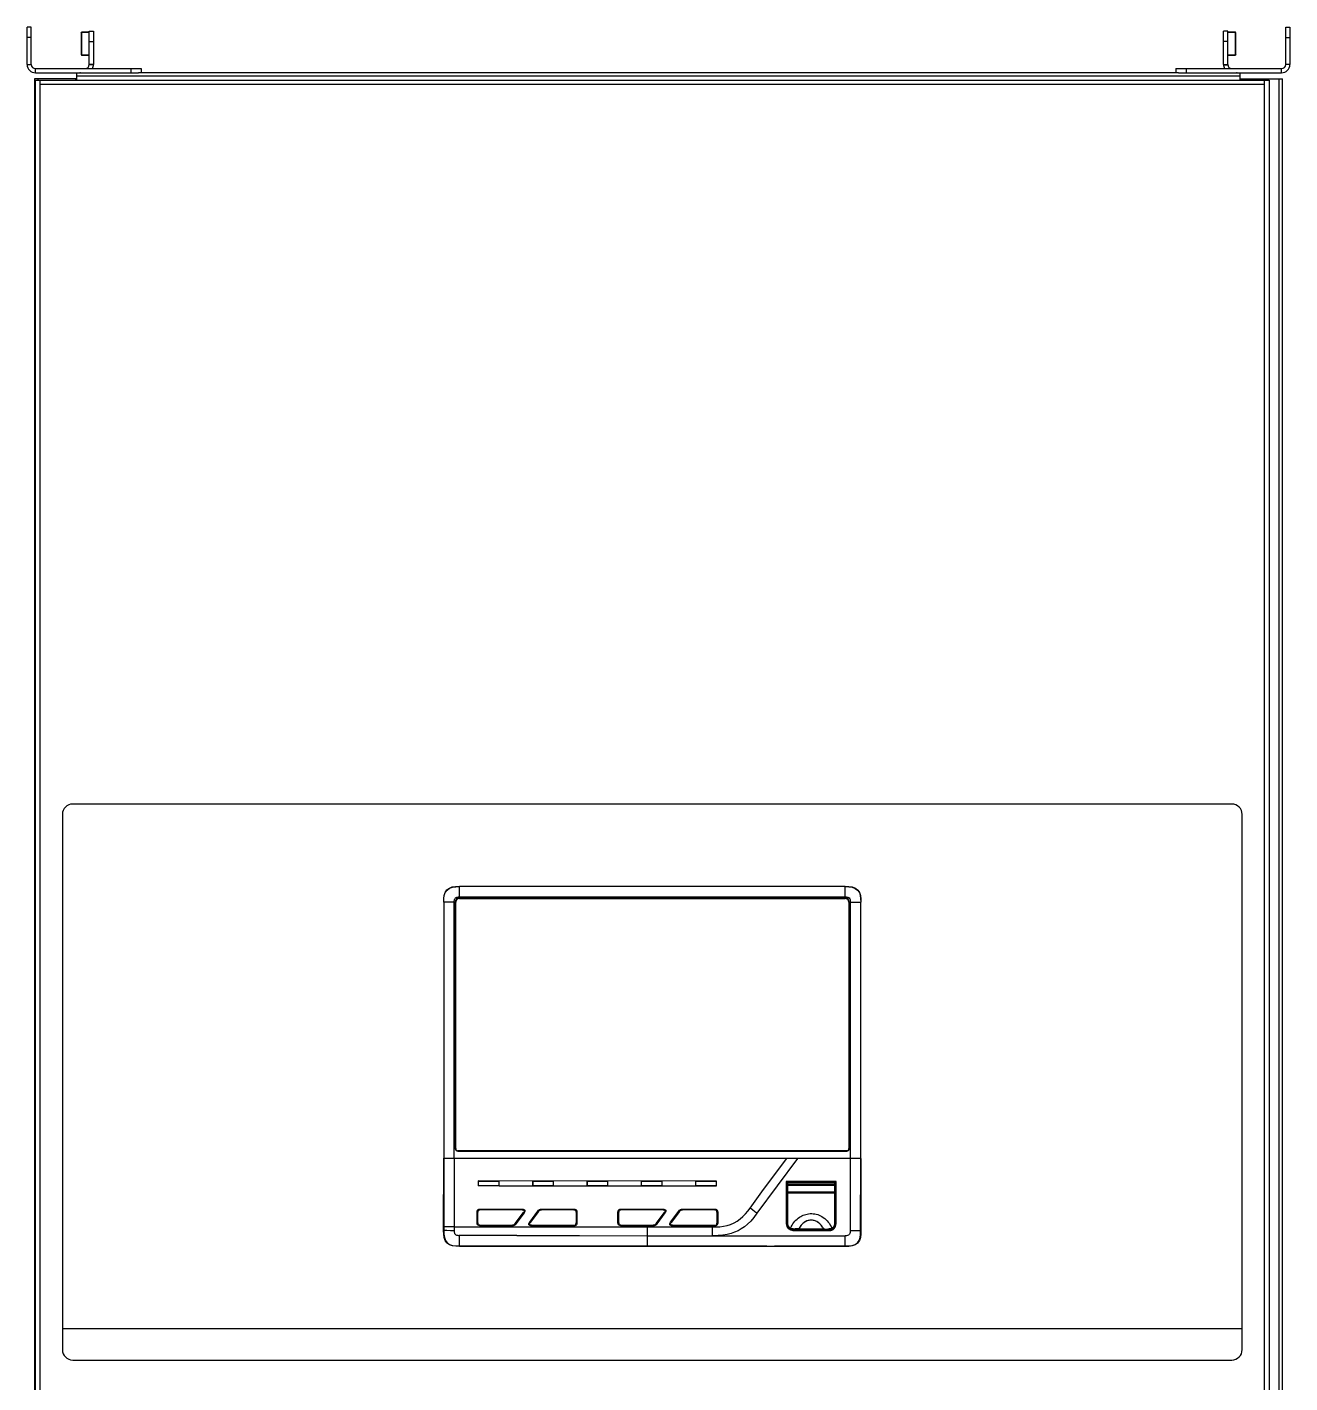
# Model space of a CAD drawing. Header units: millimetres. Extents: x -1 to 60, y -17 to 202.
# Drawn here: x -0.7 to 60.2, y 136.8 to 202.2 of the extents above; entities that cross this region are included whole.
import ezdxf

# ---------------------------------------------------------------- set-up
doc = ezdxf.new("R2010")
doc.units = ezdxf.units.MM
for name, color, linetype in [('2403-00027_S-M6-0_0', 7, 'Continuous'), ('4208-01638_0', 7, 'Continuous'), ('4208-01643_0', 7, 'Continuous'), ('4212-01148_1_0', 7, 'Continuous'), ('4212-33823_0', 7, 'Continuous'), ('4212-36014_0', 7, 'Continuous'), ('4212-47911-DOOR-PLATE_0', 7, 'Continuous'), ('4212-94038_0', 7, 'Continuous'), ('4212-94039_0', 7, 'Continuous'), ('4212-96471_0', 7, 'Continuous'), ('ANJIAN_0', 7, 'Continuous'), ('DAOGUANGZHU_0', 7, 'Continuous'), ('EPO-ANJIAN_0', 7, 'Continuous'), ('EPO_0', 7, 'Continuous'), ('ZHUANGSHIMIANBAN_0', 7, 'Continuous')]:
    doc.layers.add(name, color=color, linetype=linetype)

msp = doc.modelspace()

# ---------------------------------------------------------------- linework, layer by layer
at = {"layer": '2403-00027_S-M6-0_0', "color": 7, "linetype": 'Continuous'}
for p, q in [((1.9, 201.922), (1.93, 201.952)), ((1.93, 201.952), (1.93, 200.847)), ((2.3, 201.952), (1.93, 201.952)), ((1.93, 201.952), (2.3, 201.952)), ((57.57, 201.952), (57.2, 201.952)), ((57.2, 201.952), (57.57, 201.952)), ((57.57, 200.847), (57.57, 201.952)), ((57.6, 201.922), (57.57, 201.952)), ((1.9, 201.922), (1.9, 200.877)), ((57.6, 200.877), (57.6, 201.922)), ((1.9, 200.877), (1.93, 200.847)), ((2.3, 200.847), (1.93, 200.847)), ((1.93, 200.847), (2.3, 200.847)), ((57.57, 200.847), (57.2, 200.847)), ((57.2, 200.847), (57.57, 200.847)), ((57.6, 200.877), (57.57, 200.847))]:
    msp.add_line(p, q, dxfattribs=at)
at = {"layer": '4208-01638_0', "color": 7, "linetype": 'Continuous'}
for p, q in [((19.389, 144.191), (19.39, 147.673)), ((19.39, 147.673), (39.5, 147.671)), ((19.4, 147.673), (19.4, 144.191)), ((19.9, 147.673), (19.9, 144.378)), ((36.455, 147.671), (34.5, 145.025)), ((34.737, 146.05), (35.58, 147.193)), ((35.58, 147.193), (35.933, 147.672)), ((39, 147.671), (38.999, 144.149)), ((39.499, 144.188), (39.5, 147.671)), ((39.51, 147.671), (39.51, 144.188)), ((21.052, 146.58), (21.052, 146.344)), ((32.552, 146.579), (21.052, 146.58)), ((22.072, 146.344), (22.072, 146.58)), ((23.672, 146.58), (23.672, 146.344)), ((24.692, 146.343), (24.692, 146.58)), ((26.292, 146.58), (26.292, 146.343)), ((27.312, 146.343), (27.312, 146.58)), ((28.912, 146.58), (28.912, 146.343)), ((29.932, 146.343), (29.932, 146.579)), ((31.532, 146.579), (31.532, 146.343)), ((32.552, 146.343), (32.552, 146.579)), ((35.914, 146.553), (35.913, 144.513)), ((35.934, 146.533), (35.914, 146.553)), ((38.314, 146.553), (35.914, 146.553)), ((35.933, 144.513), (35.934, 146.533)), ((35.934, 146.533), (38.294, 146.533)), ((38.294, 146.533), (38.293, 144.513)), ((38.294, 146.533), (38.314, 146.553)), ((38.313, 144.513), (38.314, 146.553)), ((22.072, 146.344), (21.052, 146.344)), ((22.072, 146.344), (23.672, 146.344)), ((23.672, 146.344), (32.552, 146.343)), ((34.163, 145.273), (34.737, 146.05)), ((35.933, 145.833), (35.964, 145.833)), ((35.934, 146.348), (35.964, 146.348)), ((35.934, 146.128), (35.964, 146.128)), ((35.964, 145.903), (35.934, 145.903)), ((35.934, 145.883), (35.964, 145.883)), ((35.964, 145.853), (35.934, 145.853)), ((38.264, 146.347), (38.294, 146.347)), ((38.264, 146.127), (38.294, 146.127)), ((38.294, 145.903), (38.264, 145.903)), ((38.264, 145.883), (38.294, 145.883)), ((38.294, 145.853), (38.264, 145.853)), ((38.264, 145.833), (38.294, 145.833)), ((21, 144.565), (21, 145.082)), ((21.141, 145.223), (23.178, 145.223)), ((23.537, 144.596), (23.933, 145.133)), ((24.112, 145.223), (25.668, 145.223)), ((25.809, 145.081), (25.809, 144.556)), ((27.795, 144.564), (27.795, 145.081)), ((27.937, 145.222), (29.973, 145.222)), ((30.332, 144.595), (30.729, 145.132)), ((30.907, 145.222), (32.463, 145.222)), ((32.604, 145.08), (32.604, 144.555)), ((23.268, 145.044), (22.873, 144.509)), ((30.063, 145.044), (29.668, 144.508)), ((35.933, 144.513), (35.913, 144.513)), ((38.313, 144.513), (38.293, 144.513)), ((19.392, 144.019), (19.389, 144.191)), ((19.4, 144.191), (19.389, 144.191)), ((19.9, 144.378), (19.9, 144.144)), ((22.918, 143.949), (20.142, 143.957)), ((20.146, 143.444), (20.146, 143.957)), ((22.694, 144.419), (21.141, 144.423)), ((25.668, 144.415), (23.627, 144.417)), ((27.662, 144.364), (29.213, 144.364)), ((29.489, 144.418), (27.936, 144.422)), ((29.213, 144.364), (32.358, 144.363)), ((29.213, 143.443), (29.213, 144.363)), ((29.213, 143.944), (38.757, 143.943)), ((32.463, 144.414), (30.422, 144.416)), ((32.358, 143.943), (32.358, 144.363)), ((36.233, 144.193), (36.233, 144.213)), ((37.993, 144.213), (36.233, 144.213)), ((36.234, 144.193), (37.994, 144.193)), ((37.993, 144.213), (37.993, 144.193)), ((38.753, 143.432), (38.753, 143.943)), ((38.999, 144.189), (39.51, 144.188)), ((20.146, 143.434), (19.971, 143.437)), ((20.146, 143.434), (20.146, 143.444)), ((20.146, 143.444), (38.753, 143.442)), ((34.975, 143.432), (20.146, 143.434)), ((38.753, 143.432), (35.34, 143.432)), ((38.925, 143.435), (38.753, 143.432))]:
    msp.add_line(p, q, dxfattribs=at)
for points in [[(21, 145.081), (21.004, 145.13), (21.02, 145.172), (21.052, 145.202), (21.093, 145.219), (21.141, 145.222)], [(23.178, 145.222), (23.218, 145.22), (23.254, 145.212), (23.282, 145.195), (23.301, 145.172), (23.309, 145.144), (23.305, 145.111), (23.291, 145.077), (23.268, 145.044)], [(23.933, 145.132), (23.967, 145.172), (24.01, 145.202), (24.06, 145.218), (24.112, 145.222)], [(25.668, 145.222), (25.717, 145.218), (25.759, 145.201), (25.789, 145.17), (25.806, 145.129), (25.809, 145.08)], [(27.795, 145.08), (27.799, 145.129), (27.816, 145.171), (27.847, 145.202), (27.888, 145.218), (27.937, 145.221)], [(29.973, 145.221), (30.013, 145.22), (30.049, 145.211), (30.077, 145.195), (30.096, 145.171), (30.104, 145.143), (30.1, 145.11), (30.086, 145.076), (30.063, 145.043)], [(30.729, 145.131), (30.762, 145.171), (30.805, 145.201), (30.855, 145.217), (30.907, 145.221)], [(32.358, 144.363), (32.535, 144.366), (32.711, 144.375), (32.887, 144.396), (33.061, 144.433), (33.23, 144.486), (33.392, 144.557), (33.546, 144.646), (33.689, 144.75), (33.821, 144.867), (33.943, 144.996), (34.055, 145.132), (34.163, 145.273)], [(32.463, 145.221), (32.512, 145.217), (32.554, 145.2), (32.585, 145.169), (32.601, 145.128), (32.604, 145.08)], [(34.5, 145.025), (34.4, 145.1), (34.288, 145.183), (34.163, 145.274)], [(21.141, 144.423), (21.092, 144.427), (21.05, 144.444), (21.02, 144.475), (21.003, 144.517), (21, 144.565)], [(22.873, 144.509), (22.839, 144.469), (22.796, 144.439), (22.746, 144.423), (22.694, 144.419)], [(23.627, 144.417), (23.586, 144.419), (23.551, 144.428), (23.522, 144.444), (23.504, 144.468), (23.496, 144.496), (23.5, 144.529), (23.514, 144.562), (23.537, 144.596)], [(25.809, 144.556), (25.805, 144.507), (25.788, 144.465), (25.757, 144.435), (25.716, 144.418), (25.668, 144.416)], [(27.936, 144.423), (27.887, 144.427), (27.846, 144.443), (27.815, 144.475), (27.799, 144.516), (27.795, 144.564)], [(29.668, 144.508), (29.634, 144.468), (29.591, 144.438), (29.542, 144.422), (29.489, 144.418)], [(30.422, 144.417), (30.382, 144.418), (30.346, 144.427), (30.318, 144.444), (30.299, 144.467), (30.292, 144.495), (30.295, 144.528), (30.31, 144.562), (30.332, 144.595)], [(34.5, 145.025), (34.346, 144.823), (34.196, 144.649), (34.046, 144.502), (33.895, 144.378), (33.742, 144.273), (33.586, 144.185), (33.422, 144.111), (33.248, 144.049), (33.06, 144.001), (32.853, 143.967), (32.621, 143.948), (32.358, 143.943)], [(32.604, 144.555), (32.601, 144.506), (32.584, 144.464), (32.552, 144.434), (32.511, 144.418), (32.463, 144.415)], [(19.971, 143.437), (19.812, 143.456), (19.667, 143.505), (19.544, 143.592), (19.458, 143.716), (19.41, 143.862), (19.392, 144.019)], [(19.9, 144.378), (19.711, 144.376), (19.543, 144.376), (19.4, 144.378)], [(19.4, 144.191), (19.403, 144.014), (19.422, 143.856), (19.47, 143.714), (19.555, 143.595), (19.676, 143.511), (19.818, 143.465), (19.973, 143.447), (20.146, 143.444)], [(19.9, 144.185), (19.714, 144.185), (19.546, 144.187), (19.4, 144.191)], [(19.9, 144.378), (22.487, 144.37), (25.074, 144.365), (27.662, 144.364)], [(19.9, 144.144), (19.902, 144.109), (19.908, 144.078), (19.917, 144.052), (19.929, 144.029), (19.944, 144.01), (19.962, 143.994), (19.982, 143.981), (20.006, 143.972), (20.034, 143.965), (20.066, 143.961), (20.102, 143.958), (20.142, 143.957)], [(22.918, 143.949), (25.947, 143.945), (29.213, 143.944)], [(38.753, 143.442), (38.929, 143.445), (39.088, 143.464), (39.23, 143.512), (39.349, 143.597), (39.433, 143.718), (39.479, 143.86), (39.496, 144.016), (39.499, 144.188)], [(38.999, 144.149), (38.995, 144.095), (38.984, 144.049), (38.965, 144.012), (38.933, 143.979), (38.907, 143.964), (38.869, 143.951), (38.818, 143.944), (38.757, 143.943)], [(39.51, 144.188), (39.507, 144.014), (39.488, 143.854), (39.439, 143.709), (39.351, 143.586), (39.227, 143.5), (39.082, 143.452), (38.925, 143.435)]]:
    msp.add_lwpolyline(points, dxfattribs=at)
for centre, radius, start, end in [((36.233, 144.513), 0.32, 180.03939, 270.03478), ((36.233, 144.513), 0.3, 179.99154, 269.99352), ((37.993, 144.513), 0.3, 269.99352, 359.99154), ((37.993, 144.513), 0.32, 270.03479, 0.03936)]:
    msp.add_arc(centre, radius, start, end, dxfattribs=at)
at = {"layer": '4208-01643_0', "color": 7, "linetype": 'Continuous'}
for p, q in [((20.147, 160.271), (20.146, 160.782)), ((38.754, 160.782), (20.146, 160.782)), ((38.754, 160.771), (20.146, 160.771)), ((38.753, 160.271), (38.754, 160.782)), ((20.147, 160.271), (38.753, 160.271)), ((38.75, 160.221), (20.15, 160.221)), ((19.39, 160.025), (19.39, 147.671)), ((19.9, 160.024), (19.39, 160.025)), ((19.4, 160.025), (19.4, 147.671)), ((19.9, 147.671), (19.9, 160.036)), ((19.95, 160.021), (19.95, 148.141)), ((38.95, 148.141), (38.95, 160.021)), ((39, 160.065), (39, 147.671)), ((39, 160.024), (39.51, 160.025)), ((39.5, 147.671), (39.5, 160.025)), ((39.51, 147.671), (39.51, 160.025)), ((20.07, 148.021), (38.83, 148.021)), ((39.51, 147.671), (19.39, 147.671))]:
    msp.add_line(p, q, dxfattribs=at)
for points in [[(19.39, 160.025), (19.393, 160.194), (19.411, 160.348), (19.459, 160.49), (19.543, 160.612), (19.663, 160.7), (19.807, 160.754), (19.968, 160.777), (20.146, 160.782)], [(19.4, 160.025), (19.403, 160.192), (19.421, 160.344), (19.467, 160.486), (19.551, 160.606), (19.671, 160.692), (19.814, 160.744), (19.972, 160.767), (20.146, 160.771)], [(38.754, 160.782), (38.934, 160.777), (39.097, 160.753), (39.244, 160.696), (39.363, 160.605), (39.445, 160.483), (39.49, 160.341), (39.508, 160.189), (39.51, 160.025)], [(38.754, 160.771), (38.934, 160.767), (39.095, 160.742), (39.238, 160.687), (39.355, 160.599), (39.436, 160.479), (39.48, 160.341), (39.497, 160.19), (39.5, 160.025)], [(19.9, 160.036), (19.901, 160.08), (19.904, 160.119), (19.911, 160.153), (19.923, 160.182), (19.937, 160.205), (19.954, 160.225), (19.975, 160.241), (20, 160.253), (20.03, 160.263), (20.065, 160.269), (20.104, 160.271), (20.147, 160.271)], [(38.753, 160.271), (38.823, 160.27), (38.887, 160.258), (38.942, 160.228), (38.976, 160.183), (38.994, 160.128), (39, 160.065)]]:
    msp.add_lwpolyline(points, dxfattribs=at)
for centre, radius, start, end in [((20.15, 160.021), 0.2, 90, 180), ((38.75, 160.021), 0.2, 0, 90), ((20.07, 148.141), 0.12, 180, 270), ((38.83, 148.141), 0.12, 270, 0)]:
    msp.add_arc(centre, radius, start, end, dxfattribs=at)
at = {"layer": '4212-01148_1_0', "color": 7, "linetype": 'Continuous'}
for p, q in [((1, 139.45), (1, 138.45)), ((57.9, 139.45), (1, 139.45)), ((57.9, 138.45), (57.9, 139.45)), ((1.5, 137.95), (57.4, 137.95))]:
    msp.add_line(p, q, dxfattribs=at)
for centre, start, end in [((1.5, 138.45), 180, 270), ((57.4, 138.45), 270, 0)]:
    msp.add_arc(centre, 0.5, start, end, dxfattribs=at)
at = {"layer": '4212-33823_0', "color": 7, "linetype": 'Continuous'}
for p, q in [((-0.7, 200.4), (-0.7, 202.2)), ((-0.5, 202.2), (-0.7, 202.2)), ((-0.5, 200.4), (-0.5, 202.2)), ((2.3, 200.4), (2.3, 202)), ((2.3, 202), (2.5, 202)), ((2.5, 202), (2.5, 200.4)), ((57, 200.4), (57, 202)), ((57.2, 202), (57, 202)), ((57.2, 200.4), (57.2, 202)), ((60, 200.4), (60, 202.2)), ((60, 202.2), (60.2, 202.2)), ((60.2, 202.2), (60.2, 200.4)), ((-0.5, 201.7), (-0.7, 201.7)), ((2.3, 201.5), (2.5, 201.5)), ((57.2, 201.5), (57, 201.5)), ((60, 201.7), (60.2, 201.7)), ((-0.7, 200.4), (-0.5, 200.4)), ((-0.3, 200), (-0.3, 200.2)), ((-0.3, 200.2), (4.8, 200.2)), ((-0.3, 200), (4.675, 200)), ((2.5, 200.4), (2.3, 200.4)), ((2.499, 200.379), (2.3, 200.389)), ((4.3, 200.2), (4.3, 200)), ((4.8, 200.2), (4.8, 200)), ((54.7, 200.2), (54.7, 200)), ((54.7, 200.2), (59.8, 200.2)), ((54.825, 200), (59.8, 200)), ((55.2, 200.2), (55.2, 200)), ((57, 200.4), (57.2, 200.4)), ((57.001, 200.379), (57.2, 200.389)), ((59.8, 200), (59.8, 200.2)), ((60.2, 200.4), (60, 200.4))]:
    msp.add_line(p, q, dxfattribs=at)
for centre, radius, start, end in [((-0.3, 200.4), 0.4, 180, 270), ((-0.3, 200.4), 0.2, 180, 270), ((2.1, 200.4), 0.2, 270, 0), ((2.1, 200.4), 0.4, 329.96478, 0), ((57.4, 200.4), 0.4, 180, 210.03522), ((57.4, 200.4), 0.2, 180, 270), ((59.8, 200.4), 0.4, 270, 0), ((59.8, 200.4), 0.2, 270, 0)]:
    msp.add_arc(centre, radius, start, end, dxfattribs=at)
at = {"layer": '4212-36014_0', "color": 7, "linetype": 'Continuous'}
for p, q in [((57.4, 164.75), (1.5, 164.75)), ((1, 164.25), (1, 139.45)), ((57.9, 139.45), (57.9, 164.25))]:
    msp.add_line(p, q, dxfattribs=at)
for centre, start, end in [((1.5, 164.25), 90, 180), ((57.4, 164.25), 0, 90)]:
    msp.add_arc(centre, 0.5, start, end, dxfattribs=at)
at = {"layer": '4212-47911-DOOR-PLATE_0', "color": 7, "linetype": 'Continuous'}
for p, q in [((-0.3, 106.496), (-0.3, 199.65)), ((-0.3, 199.65), (59.2, 199.65)), ((-0.08, 199.65), (-0.08, 106.6)), ((58.98, 199.43), (-0.08, 199.43)), ((58.98, 12.15), (58.98, 199.65)), ((59.2, 199.65), (59.2, 12.15))]:
    msp.add_line(p, q, dxfattribs=at)
at = {"layer": '4212-94038_0', "color": 7, "linetype": 'Continuous'}
for p, q in [((1.65, 199.7), (1.7, 199.7)), ((57.8, 199.7), (57.85, 199.7))]:
    msp.add_line(p, q, dxfattribs=at)
at = {"layer": '4212-94039_0', "color": 7, "linetype": 'Continuous'}
for p, q in [((-0.35, 199.7), (-0.35, 106.419)), ((1.65, 199.7), (-0.35, 199.7)), ((-0.18, 199.7), (-0.18, 199.65)), ((1.65, 199.65), (1.65, 199.7)), ((57.85, 199.7), (57.85, 199.65)), ((57.85, 199.7), (59.85, 199.7)), ((59.68, 11.8), (59.68, 199.7)), ((59.85, 11.8), (59.85, 199.7))]:
    msp.add_line(p, q, dxfattribs=at)
at = {"layer": '4212-96471_0', "color": 7, "linetype": 'Continuous'}
for p, q in [((1.7, 199.65), (1.7, 200)), ((54.825, 200), (4.675, 200)), ((57.8, 199.65), (57.8, 200)), ((57.8, 199.83), (1.7, 199.83))]:
    msp.add_line(p, q, dxfattribs=at)
for centre, start, end in [((1.87, 199.83), 90, 112.5), ((57.63, 199.83), 67.5, 90)]:
    msp.add_arc(centre, 0.17, start, end, dxfattribs=at)
at = {"layer": 'ANJIAN_0', "color": 7, "linetype": 'Continuous'}
for p, q in [((21.017, 145.082), (21.018, 144.565)), ((21.025, 145.082), (21.017, 145.082)), ((21.025, 145.082), (21.025, 144.565)), ((21.035, 144.564), (21.035, 145.081)), ((21.141, 145.188), (21.141, 145.206)), ((21.141, 145.206), (23.178, 145.206)), ((23.178, 145.198), (21.141, 145.198)), ((23.178, 145.188), (21.141, 145.188)), ((23.178, 145.206), (23.178, 145.188)), ((23.947, 145.123), (23.551, 144.585)), ((23.953, 145.118), (23.557, 144.581)), ((23.961, 145.112), (23.565, 144.574)), ((23.947, 145.123), (23.953, 145.118)), ((24.112, 145.187), (24.112, 145.206)), ((24.112, 145.206), (25.668, 145.206)), ((25.668, 145.198), (24.112, 145.198)), ((25.668, 145.187), (24.112, 145.187)), ((25.668, 145.206), (25.668, 145.187)), ((25.774, 145.081), (25.774, 144.555)), ((25.784, 145.081), (25.784, 144.556)), ((25.784, 145.081), (25.792, 145.081)), ((25.792, 145.081), (25.792, 144.556)), ((27.812, 145.081), (27.813, 144.564)), ((27.82, 145.081), (27.812, 145.081)), ((27.82, 145.081), (27.82, 144.564)), ((27.83, 144.564), (27.83, 145.08)), ((27.937, 145.187), (27.937, 145.205)), ((27.937, 145.205), (29.973, 145.205)), ((29.973, 145.197), (27.937, 145.198)), ((29.973, 145.187), (27.937, 145.187)), ((29.973, 145.205), (29.973, 145.187)), ((30.742, 145.122), (30.346, 144.585)), ((30.749, 145.117), (30.352, 144.58)), ((30.757, 145.111), (30.36, 144.574)), ((30.742, 145.122), (30.749, 145.117)), ((30.907, 145.187), (30.907, 145.205)), ((30.907, 145.205), (32.463, 145.205)), ((32.463, 145.197), (30.907, 145.197)), ((32.463, 145.187), (30.907, 145.187)), ((32.463, 145.205), (32.463, 145.187)), ((32.58, 145.08), (32.58, 144.555)), ((32.58, 145.08), (32.587, 145.08)), ((32.587, 145.08), (32.587, 144.555)), ((21.018, 144.565), (21.025, 144.565)), ((21.141, 144.457), (21.141, 144.448)), ((21.141, 144.457), (22.705, 144.453)), ((21.141, 144.441), (21.141, 144.448)), ((21.141, 144.448), (22.705, 144.444)), ((22.705, 144.437), (21.141, 144.441)), ((22.705, 144.453), (22.705, 144.444)), ((22.705, 144.444), (22.705, 144.437)), ((22.838, 144.52), (22.845, 144.529)), ((22.845, 144.529), (23.24, 145.065)), ((22.846, 144.515), (23.248, 145.059)), ((22.852, 144.511), (22.846, 144.515)), ((23.254, 145.055), (22.852, 144.511)), ((23.248, 145.059), (23.254, 145.055)), ((23.521, 144.536), (23.528, 144.534)), ((23.557, 144.581), (23.551, 144.585)), ((23.627, 144.451), (23.627, 144.442)), ((23.627, 144.451), (25.668, 144.449)), ((23.627, 144.435), (23.627, 144.442)), ((23.627, 144.442), (25.668, 144.44)), ((25.668, 144.433), (23.627, 144.435)), ((25.668, 144.433), (25.668, 144.449)), ((25.791, 144.556), (25.784, 144.556)), ((27.813, 144.564), (27.82, 144.564)), ((27.936, 144.457), (27.936, 144.447)), ((27.936, 144.457), (29.5, 144.452)), ((27.936, 144.44), (27.936, 144.447)), ((27.936, 144.447), (29.5, 144.443)), ((29.5, 144.436), (27.936, 144.44)), ((29.5, 144.452), (29.5, 144.443)), ((29.5, 144.443), (29.5, 144.436)), ((29.633, 144.519), (29.64, 144.528)), ((29.64, 144.528), (30.035, 145.064)), ((29.641, 144.514), (30.043, 145.058)), ((29.647, 144.51), (29.641, 144.514)), ((30.049, 145.054), (29.647, 144.51)), ((30.043, 145.058), (30.049, 145.054)), ((30.316, 144.536), (30.323, 144.533)), ((30.352, 144.58), (30.346, 144.585)), ((30.422, 144.451), (30.422, 144.441)), ((30.422, 144.451), (32.463, 144.448)), ((30.422, 144.434), (30.422, 144.441)), ((30.422, 144.441), (32.463, 144.439)), ((32.463, 144.432), (30.422, 144.434)), ((32.463, 144.432), (32.463, 144.448)), ((32.57, 145.08), (32.57, 144.555)), ((32.587, 144.555), (32.58, 144.555))]:
    msp.add_line(p, q, dxfattribs=at)
for points in [[(21.017, 145.082), (21.018, 145.104), (21.02, 145.124), (21.025, 145.141), (21.031, 145.156), (21.038, 145.168), (21.046, 145.177), (21.056, 145.186), (21.068, 145.193), (21.082, 145.198), (21.099, 145.203), (21.119, 145.205), (21.141, 145.206)], [(21.025, 145.082), (21.027, 145.116), (21.035, 145.147), (21.052, 145.172), (21.078, 145.188), (21.108, 145.196), (21.141, 145.198)], [(21.025, 145.082), (21.026, 145.082), (21.03, 145.081), (21.035, 145.081)], [(21.141, 145.188), (21.11, 145.186), (21.083, 145.179), (21.061, 145.167), (21.047, 145.148), (21.039, 145.127), (21.036, 145.105), (21.035, 145.081)], [(23.178, 145.206), (23.207, 145.205), (23.234, 145.201), (23.256, 145.193), (23.274, 145.181), (23.286, 145.165), (23.291, 145.146), (23.29, 145.125), (23.284, 145.102), (23.271, 145.078), (23.254, 145.055)], [(23.178, 145.198), (23.205, 145.198), (23.229, 145.194), (23.251, 145.187), (23.267, 145.176), (23.279, 145.162), (23.284, 145.144), (23.282, 145.124), (23.276, 145.103), (23.263, 145.081), (23.248, 145.059)], [(23.178, 145.188), (23.202, 145.187), (23.225, 145.185), (23.244, 145.179), (23.259, 145.169), (23.27, 145.156), (23.274, 145.14), (23.272, 145.123), (23.265, 145.104), (23.254, 145.084), (23.24, 145.065)], [(23.947, 145.123), (23.972, 145.152), (24.001, 145.178), (24.036, 145.195), (24.073, 145.204), (24.112, 145.206)], [(23.953, 145.118), (23.977, 145.147), (24.005, 145.171), (24.038, 145.188), (24.075, 145.196), (24.112, 145.198)], [(23.953, 145.118), (23.954, 145.117), (23.957, 145.115), (23.961, 145.112)], [(23.961, 145.112), (23.984, 145.139), (24.01, 145.162), (24.042, 145.178), (24.077, 145.186), (24.112, 145.187)], [(25.668, 145.206), (25.69, 145.205), (25.71, 145.202), (25.727, 145.198), (25.742, 145.192), (25.754, 145.185), (25.763, 145.176), (25.772, 145.167), (25.779, 145.155), (25.784, 145.14), (25.789, 145.123), (25.791, 145.104), (25.792, 145.081)], [(25.668, 145.198), (25.702, 145.196), (25.733, 145.187), (25.758, 145.171), (25.774, 145.145), (25.782, 145.115), (25.784, 145.081)], [(25.774, 145.081), (25.772, 145.112), (25.766, 145.139), (25.753, 145.161), (25.735, 145.175), (25.714, 145.183), (25.692, 145.186), (25.668, 145.187)], [(25.784, 145.081), (25.783, 145.081), (25.779, 145.081), (25.774, 145.081)], [(27.812, 145.081), (27.813, 145.103), (27.816, 145.123), (27.82, 145.141), (27.826, 145.155), (27.833, 145.167), (27.841, 145.177), (27.851, 145.185), (27.863, 145.192), (27.877, 145.198), (27.894, 145.202), (27.914, 145.205), (27.937, 145.205)], [(27.82, 145.081), (27.822, 145.116), (27.83, 145.146), (27.847, 145.171), (27.873, 145.188), (27.903, 145.195), (27.937, 145.198)], [(27.82, 145.081), (27.821, 145.081), (27.825, 145.081), (27.83, 145.08)], [(27.937, 145.187), (27.905, 145.185), (27.878, 145.179), (27.857, 145.166), (27.842, 145.148), (27.835, 145.127), (27.831, 145.104), (27.83, 145.08)], [(29.973, 145.205), (30.002, 145.205), (30.029, 145.201), (30.051, 145.192), (30.069, 145.18), (30.081, 145.164), (30.086, 145.145), (30.086, 145.124), (30.079, 145.101), (30.066, 145.077), (30.049, 145.054)], [(29.973, 145.197), (30, 145.197), (30.025, 145.194), (30.046, 145.186), (30.063, 145.175), (30.074, 145.161), (30.079, 145.143), (30.078, 145.123), (30.071, 145.102), (30.059, 145.08), (30.043, 145.058)], [(29.973, 145.187), (29.997, 145.186), (30.02, 145.184), (30.039, 145.178), (30.055, 145.169), (30.065, 145.156), (30.069, 145.14), (30.067, 145.122), (30.06, 145.103), (30.049, 145.083), (30.035, 145.064)], [(30.742, 145.122), (30.767, 145.152), (30.796, 145.177), (30.831, 145.194), (30.868, 145.203), (30.907, 145.205)], [(30.749, 145.117), (30.772, 145.146), (30.8, 145.17), (30.834, 145.187), (30.87, 145.195), (30.907, 145.197)], [(30.749, 145.117), (30.75, 145.116), (30.752, 145.114), (30.757, 145.111)], [(30.757, 145.111), (30.779, 145.138), (30.806, 145.161), (30.837, 145.177), (30.872, 145.185), (30.907, 145.187)], [(32.463, 145.205), (32.485, 145.204), (32.505, 145.201), (32.523, 145.197), (32.537, 145.191), (32.549, 145.184), (32.559, 145.176), (32.567, 145.166), (32.574, 145.154), (32.58, 145.14), (32.584, 145.123), (32.586, 145.103), (32.587, 145.08)], [(32.463, 145.197), (32.498, 145.195), (32.528, 145.187), (32.553, 145.17), (32.57, 145.144), (32.577, 145.114), (32.58, 145.08)], [(32.57, 145.08), (32.568, 145.111), (32.561, 145.138), (32.549, 145.16), (32.53, 145.174), (32.509, 145.182), (32.487, 145.186), (32.463, 145.187)], [(32.58, 145.08), (32.578, 145.08), (32.575, 145.08), (32.57, 145.08)], [(21.141, 144.441), (21.119, 144.442), (21.099, 144.445), (21.082, 144.449), (21.068, 144.455), (21.056, 144.462), (21.046, 144.471), (21.038, 144.48), (21.031, 144.492), (21.025, 144.506), (21.021, 144.523), (21.018, 144.543), (21.017, 144.565)], [(21.025, 144.565), (21.026, 144.565), (21.03, 144.564), (21.035, 144.564)], [(21.141, 144.448), (21.107, 144.451), (21.076, 144.459), (21.051, 144.476), (21.035, 144.501), (21.027, 144.531), (21.025, 144.565)], [(21.035, 144.564), (21.037, 144.533), (21.043, 144.506), (21.056, 144.485), (21.074, 144.47), (21.095, 144.462), (21.117, 144.459), (21.141, 144.457)], [(22.838, 144.52), (22.812, 144.492), (22.779, 144.471), (22.743, 144.458), (22.705, 144.453)], [(22.846, 144.515), (22.818, 144.485), (22.784, 144.463), (22.745, 144.449), (22.705, 144.444)], [(22.705, 144.437), (22.747, 144.442), (22.787, 144.457), (22.823, 144.48), (22.852, 144.511)], [(22.838, 144.52), (22.842, 144.517), (22.845, 144.516), (22.846, 144.515)], [(22.845, 144.529), (22.848, 144.526), (22.851, 144.524), (22.853, 144.524)], [(23.248, 145.059), (23.247, 145.06), (23.244, 145.062), (23.24, 145.065)], [(23.627, 144.435), (23.601, 144.436), (23.578, 144.438), (23.558, 144.444), (23.541, 144.453), (23.527, 144.465), (23.518, 144.481), (23.514, 144.498), (23.515, 144.517), (23.521, 144.536)], [(23.521, 144.536), (23.527, 144.549), (23.534, 144.561), (23.542, 144.573), (23.551, 144.585)], [(23.627, 144.442), (23.6, 144.443), (23.576, 144.446), (23.556, 144.452), (23.539, 144.463), (23.527, 144.477), (23.522, 144.495), (23.522, 144.514), (23.528, 144.534)], [(23.528, 144.534), (23.535, 144.55), (23.545, 144.565), (23.557, 144.581)], [(23.627, 144.451), (23.603, 144.452), (23.58, 144.454), (23.561, 144.46), (23.545, 144.47), (23.535, 144.483), (23.531, 144.499), (23.533, 144.517), (23.54, 144.536), (23.551, 144.555), (23.565, 144.574)], [(23.557, 144.581), (23.558, 144.58), (23.561, 144.578), (23.565, 144.574)], [(25.792, 144.556), (25.791, 144.534), (25.788, 144.514), (25.784, 144.497), (25.778, 144.483), (25.771, 144.471), (25.762, 144.461), (25.753, 144.453), (25.741, 144.446), (25.727, 144.441), (25.71, 144.436), (25.69, 144.434), (25.668, 144.433)], [(25.784, 144.556), (25.782, 144.522), (25.774, 144.491), (25.757, 144.466), (25.732, 144.45), (25.702, 144.442), (25.668, 144.44)], [(25.668, 144.449), (25.7, 144.451), (25.726, 144.457), (25.748, 144.47), (25.762, 144.489), (25.77, 144.509), (25.773, 144.531), (25.774, 144.555)], [(25.774, 144.555), (25.779, 144.555), (25.783, 144.556), (25.784, 144.556)], [(27.936, 144.44), (27.914, 144.441), (27.894, 144.444), (27.877, 144.449), (27.863, 144.454), (27.851, 144.461), (27.841, 144.47), (27.833, 144.48), (27.826, 144.491), (27.82, 144.506), (27.816, 144.523), (27.814, 144.542), (27.813, 144.564)], [(27.82, 144.564), (27.821, 144.564), (27.825, 144.564), (27.83, 144.564)], [(27.936, 144.447), (27.902, 144.45), (27.871, 144.458), (27.846, 144.475), (27.83, 144.501), (27.822, 144.531), (27.82, 144.564)], [(27.83, 144.564), (27.832, 144.532), (27.838, 144.505), (27.851, 144.484), (27.869, 144.469), (27.89, 144.462), (27.912, 144.458), (27.936, 144.457)], [(29.633, 144.519), (29.607, 144.491), (29.575, 144.47), (29.538, 144.457), (29.5, 144.452)], [(29.641, 144.514), (29.613, 144.484), (29.579, 144.462), (29.541, 144.448), (29.5, 144.443)], [(29.5, 144.436), (29.542, 144.441), (29.582, 144.456), (29.618, 144.479), (29.647, 144.51)], [(29.633, 144.519), (29.637, 144.517), (29.64, 144.515), (29.641, 144.514)], [(29.64, 144.528), (29.644, 144.525), (29.647, 144.523), (29.648, 144.523)], [(30.043, 145.058), (30.042, 145.059), (30.039, 145.061), (30.035, 145.064)], [(30.422, 144.434), (30.396, 144.435), (30.373, 144.438), (30.353, 144.443), (30.336, 144.452), (30.322, 144.464), (30.313, 144.48), (30.309, 144.497), (30.311, 144.516), (30.316, 144.536)], [(30.316, 144.536), (30.322, 144.548), (30.329, 144.56), (30.337, 144.572), (30.346, 144.585)], [(30.422, 144.441), (30.395, 144.442), (30.372, 144.445), (30.351, 144.452), (30.334, 144.462), (30.323, 144.476), (30.317, 144.494), (30.317, 144.513), (30.323, 144.533)], [(30.323, 144.533), (30.331, 144.549), (30.341, 144.565), (30.352, 144.58)], [(30.422, 144.451), (30.398, 144.451), (30.375, 144.454), (30.356, 144.46), (30.341, 144.469), (30.33, 144.482), (30.326, 144.498), (30.328, 144.516), (30.335, 144.535), (30.346, 144.554), (30.36, 144.574)], [(30.352, 144.58), (30.353, 144.579), (30.356, 144.577), (30.36, 144.574)], [(32.587, 144.555), (32.586, 144.533), (32.583, 144.513), (32.579, 144.496), (32.573, 144.482), (32.566, 144.47), (32.558, 144.461), (32.548, 144.452), (32.536, 144.445), (32.522, 144.44), (32.505, 144.435), (32.486, 144.433), (32.463, 144.432)], [(32.58, 144.555), (32.577, 144.521), (32.569, 144.491), (32.552, 144.465), (32.527, 144.449), (32.497, 144.441), (32.463, 144.439)], [(32.463, 144.448), (32.495, 144.45), (32.521, 144.457), (32.543, 144.469), (32.557, 144.488), (32.565, 144.509), (32.569, 144.531), (32.57, 144.555)], [(32.57, 144.555), (32.574, 144.555), (32.578, 144.555), (32.58, 144.555)]]:
    msp.add_lwpolyline(points, dxfattribs=at)
at = {"layer": 'DAOGUANGZHU_0', "color": 7, "linetype": 'Continuous'}
for p, q in [((21.062, 146.362), (21.062, 146.58)), ((22.062, 146.562), (21.062, 146.562)), ((22.062, 146.362), (22.062, 146.562)), ((23.682, 146.562), (23.682, 146.362)), ((24.682, 146.562), (23.682, 146.562)), ((24.682, 146.362), (24.682, 146.562)), ((26.302, 146.562), (26.302, 146.362)), ((27.302, 146.562), (26.302, 146.562)), ((27.302, 146.362), (27.302, 146.562)), ((28.922, 146.561), (28.922, 146.361)), ((29.922, 146.561), (28.922, 146.561)), ((29.922, 146.361), (29.922, 146.561)), ((31.542, 146.561), (31.542, 146.361)), ((32.542, 146.561), (31.542, 146.561)), ((32.542, 146.361), (32.542, 146.579)), ((21.062, 146.362), (22.072, 146.362)), ((23.672, 146.362), (24.692, 146.362)), ((26.292, 146.362), (27.312, 146.362)), ((28.912, 146.361), (29.932, 146.361)), ((31.532, 146.361), (32.542, 146.361))]:
    msp.add_line(p, q, dxfattribs=at)
at = {"layer": 'EPO-ANJIAN_0', "color": 7, "linetype": 'Continuous'}
for p, q in [((37.772, 146.502), (37.779, 146.533)), ((38.253, 146.533), (38.273, 146.519)), ((38.273, 146.519), (38.294, 146.503))]:
    msp.add_line(p, q, dxfattribs=at)
msp.add_lwpolyline([(37.977, 146.502), (37.978, 146.508), (37.986, 146.526), (37.99, 146.533)], dxfattribs=at)
at = {"layer": 'EPO_0', "color": 7, "linetype": 'Continuous'}
for p, q in [((35.963, 144.597), (35.964, 146.483)), ((35.964, 146.47), (35.965, 146.475)), ((35.983, 144.597), (35.984, 146.503)), ((36.708, 146.503), (35.984, 146.503)), ((35.984, 146.487), (38.244, 146.487)), ((38.244, 146.403), (35.984, 146.404)), ((37.514, 146.498), (36.714, 146.498)), ((38.244, 146.502), (37.519, 146.502)), ((38.244, 146.502), (38.243, 144.596)), ((38.263, 144.596), (38.264, 146.482)), ((35.964, 146.009), (38.264, 146.008)), ((35.984, 146.372), (38.244, 146.372)), ((38.244, 146.035), (35.984, 146.035)), ((35.983, 144.597), (35.963, 144.597)), ((35.98, 144.445), (35.989, 144.419)), ((38.247, 144.445), (38.237, 144.418)), ((38.263, 144.596), (38.243, 144.596)), ((36.106, 144.284), (36.116, 144.302)), ((36.106, 144.284), (36.148, 144.266)), ((36.106, 144.284), (36.129, 144.273)), ((36.154, 144.264), (36.129, 144.273)), ((36.148, 144.266), (36.202, 144.251)), ((36.154, 144.264), (36.17, 144.259)), ((36.17, 144.259), (36.182, 144.256)), ((36.182, 144.256), (36.21, 144.25)), ((36.202, 144.251), (36.26, 144.245)), ((36.21, 144.25), (36.24, 144.246)), ((36.24, 144.246), (36.276, 144.244)), ((36.26, 144.245), (36.316, 144.243)), ((36.276, 144.244), (36.316, 144.243)), ((36.316, 144.243), (37.91, 144.243)), ((36.766, 144.271), (37.042, 144.271)), ((37.775, 144.269), (37.916, 144.266)), ((37.91, 144.243), (37.967, 144.244)), ((37.91, 144.243), (37.949, 144.243)), ((37.916, 144.263), (37.916, 144.266)), ((37.917, 144.243), (37.972, 144.244)), ((37.972, 144.244), (38.029, 144.251)), ((38.029, 144.251), (38.079, 144.265)), ((38.079, 144.265), (38.121, 144.284)), ((38.121, 144.284), (38.111, 144.302))]:
    msp.add_line(p, q, dxfattribs=at)
for points in [[(35.984, 146.404), (35.977, 146.403), (35.972, 146.4), (35.967, 146.397), (35.965, 146.392), (35.964, 146.387)], [(35.965, 146.475), (35.967, 146.48), (35.972, 146.484), (35.977, 146.486), (35.984, 146.487)], [(36.714, 146.498), (36.712, 146.501), (36.71, 146.502), (36.708, 146.503)], [(37.519, 146.502), (37.517, 146.502), (37.515, 146.5), (37.514, 146.498)], [(38.244, 146.487), (38.25, 146.486), (38.255, 146.483), (38.26, 146.48), (38.263, 146.475), (38.264, 146.47)], [(38.264, 146.386), (38.263, 146.392), (38.26, 146.396), (38.255, 146.4), (38.25, 146.402), (38.244, 146.403)], [(35.964, 146.362), (35.965, 146.365), (35.967, 146.368), (35.972, 146.37), (35.977, 146.372), (35.984, 146.372)], [(35.984, 146.035), (35.977, 146.035), (35.972, 146.033), (35.967, 146.031), (35.965, 146.028), (35.964, 146.025)], [(38.244, 146.372), (38.25, 146.371), (38.255, 146.37), (38.26, 146.367), (38.263, 146.365), (38.264, 146.361)], [(38.264, 146.024), (38.263, 146.028), (38.26, 146.031), (38.255, 146.033), (38.25, 146.034), (38.244, 146.035)], [(35.963, 144.597), (35.964, 144.552), (35.967, 144.511), (35.973, 144.476), (35.98, 144.445)], [(35.963, 144.597), (35.964, 144.552), (35.967, 144.511), (35.972, 144.476), (35.98, 144.445)], [(36.116, 144.302), (36.081, 144.326), (36.049, 144.357), (36.022, 144.395), (36.002, 144.44), (35.99, 144.489), (35.985, 144.542), (35.983, 144.597)], [(36.116, 144.302), (36.15, 144.378), (36.19, 144.452), (36.232, 144.521), (36.279, 144.587), (36.326, 144.645), (36.377, 144.699), (36.43, 144.748), (36.486, 144.794), (36.545, 144.836), (36.608, 144.874), (36.666, 144.904), (36.726, 144.931), (36.789, 144.954), (36.853, 144.973), (36.921, 144.989), (36.99, 145), (37.063, 145.006), (37.137, 145.007), (37.211, 145.002), (37.285, 144.993), (37.357, 144.978), (37.427, 144.958), (37.496, 144.933), (37.562, 144.904), (37.632, 144.867), (37.698, 144.825), (37.765, 144.775), (37.827, 144.721), (37.884, 144.663), (37.937, 144.601), (37.989, 144.53), (38.035, 144.456), (38.076, 144.38), (38.111, 144.302)], [(37.662, 144.361), (37.624, 144.416), (37.586, 144.463), (37.546, 144.505), (37.506, 144.542), (37.466, 144.574), (37.425, 144.601), (37.385, 144.625), (37.343, 144.645), (37.302, 144.661), (37.26, 144.674), (37.218, 144.683), (37.175, 144.69), (37.132, 144.693), (37.089, 144.693), (37.047, 144.689), (37.004, 144.682), (36.962, 144.672), (36.92, 144.659), (36.878, 144.642), (36.837, 144.622), (36.796, 144.598), (36.756, 144.57), (36.716, 144.537), (36.676, 144.5), (36.637, 144.457), (36.598, 144.409), (36.56, 144.354)], [(37.662, 144.361), (37.598, 144.448), (37.53, 144.522), (37.457, 144.581), (37.382, 144.626), (37.305, 144.66), (37.226, 144.681), (37.146, 144.692), (37.066, 144.691), (36.986, 144.678), (36.908, 144.655), (36.832, 144.619), (36.758, 144.572), (36.687, 144.512), (36.621, 144.439), (36.56, 144.354)], [(38.243, 144.596), (38.242, 144.541), (38.236, 144.488), (38.224, 144.438), (38.204, 144.394), (38.177, 144.356), (38.145, 144.325), (38.111, 144.302)], [(38.263, 144.596), (38.263, 144.552), (38.26, 144.511), (38.254, 144.476), (38.247, 144.445)], [(35.989, 144.419), (36, 144.394), (36.014, 144.371), (36.029, 144.35), (36.046, 144.331), (36.065, 144.314), (36.085, 144.298)], [(35.989, 144.418), (36, 144.394), (36.014, 144.371), (36.029, 144.35), (36.046, 144.331), (36.064, 144.313), (36.085, 144.298), (36.106, 144.284)], [(36.311, 144.266), (36.274, 144.266), (36.241, 144.267), (36.213, 144.27), (36.187, 144.275), (36.162, 144.282), (36.138, 144.291), (36.116, 144.302)], [(36.417, 144.268), (36.346, 144.267), (36.311, 144.266)], [(36.313, 144.247), (36.312, 144.252), (36.311, 144.259), (36.311, 144.266)], [(36.317, 144.243), (36.315, 144.244), (36.313, 144.247)], [(36.512, 144.27), (36.484, 144.27), (36.452, 144.269), (36.417, 144.268)], [(36.523, 144.243), (36.52, 144.244), (36.516, 144.247), (36.514, 144.251), (36.512, 144.257), (36.511, 144.264), (36.512, 144.27)], [(36.56, 144.354), (36.536, 144.314), (36.512, 144.27)], [(36.512, 144.27), (36.635, 144.27), (36.766, 144.271)], [(37.042, 144.271), (37.325, 144.271), (37.461, 144.271), (37.592, 144.27), (37.715, 144.27)], [(37.715, 144.27), (37.689, 144.317), (37.662, 144.361)], [(37.704, 144.243), (37.708, 144.244), (37.711, 144.247), (37.714, 144.251), (37.715, 144.257), (37.716, 144.263), (37.715, 144.27)], [(37.715, 144.27), (37.745, 144.269), (37.775, 144.269)], [(37.91, 144.243), (37.912, 144.244), (37.913, 144.247), (37.915, 144.251)], [(37.915, 144.251), (37.915, 144.256), (37.916, 144.263)], [(38.111, 144.302), (38.089, 144.291), (38.065, 144.282), (38.04, 144.275), (38.014, 144.27), (37.985, 144.267), (37.952, 144.265), (37.916, 144.266)], [(37.949, 144.243), (37.984, 144.246), (38.016, 144.25)], [(37.967, 144.244), (38.026, 144.251), (38.079, 144.266)], [(38.016, 144.25), (38.045, 144.255), (38.072, 144.263)], [(38.072, 144.263), (38.098, 144.273), (38.121, 144.284)], [(38.237, 144.418), (38.226, 144.394), (38.213, 144.371), (38.198, 144.35), (38.181, 144.331), (38.163, 144.313), (38.142, 144.298), (38.121, 144.284)]]:
    msp.add_lwpolyline(points, dxfattribs=at)
for centre, start, end in [((35.984, 146.483), 89.99154, 179.99154), ((38.244, 146.482), 359.99154, 89.99154)]:
    msp.add_arc(centre, 0.02, start, end, dxfattribs=at)
at = {"layer": 'ZHUANGSHIMIANBAN_0', "color": 7, "linetype": 'Continuous'}
for p, q in [((20.15, 160.201), (38.75, 160.201)), ((19.97, 148.141), (19.97, 160.021)), ((38.93, 160.021), (38.93, 148.141)), ((38.83, 148.041), (20.07, 148.041))]:
    msp.add_line(p, q, dxfattribs=at)
for centre, radius, start, end in [((20.15, 160.021), 0.18, 90, 180), ((38.75, 160.021), 0.18, 0, 90), ((20.07, 148.141), 0.1, 180, 270), ((38.83, 148.141), 0.1, 270, 0)]:
    msp.add_arc(centre, radius, start, end, dxfattribs=at)

doc.saveas('drawing.dxf')
